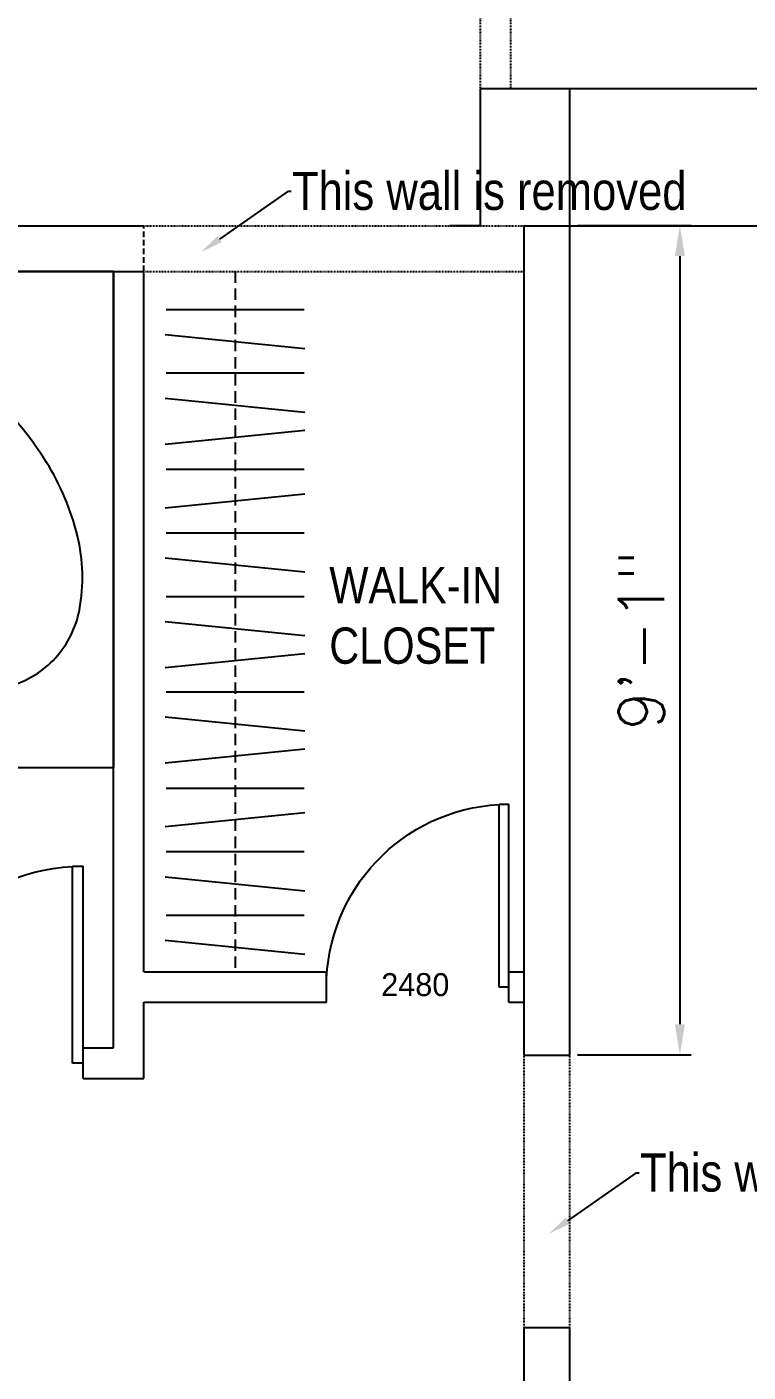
# Model space of a CAD drawing. Header units: inches. Extents: x -1842 to 12195, y -2228 to 2193.
# Drawn here: x 2379.4 to 2474.2, y 1007.2 to 1183.9 of the extents above; entities that cross this region are included whole.
import ezdxf
from ezdxf import colors
from ezdxf.entities.mleader import LeaderData, LeaderLine
from ezdxf.math import Vec2, Vec3

# ---------------------------------------------------------------- set-up
doc = ezdxf.new("R2010")
doc.units = ezdxf.units.IN
doc.header["$LTSCALE"] = 6
doc.header["$MEASUREMENT"] = 0
doc.linetypes.add('HIDDEN', pattern=[0.375, 0.25, -0.125])
doc.linetypes.add('HIDDEN2', pattern=[0.1875, 0.125, -0.0625])
for name, color, linetype in [('ARWALL', 7, 'HIDDEN'), ('BUILT-INS', 13, 'Continuous'), ('CABS', 23, 'Continuous'), ('Title Block', 7, 'Continuous'), ('TITLES', 3, 'Continuous'), ('windows', 4, 'Continuous')]:
    doc.layers.add(name, color=color, linetype=linetype)
doc.styles.add('HS-DESIGN-TTLB', font='GOTHIC.TTF')
doc.styles.add('Roman', font='romans')
doc.styles.get("Standard").update_dxf_attribs({"font": 'ARIALN.TTF'})
doc.dimstyles.new('LEADER1', dxfattribs={"dimscale": 0, "dimtxt": 6, "dimasz": 4, "dimexe": 1.5, "dimexo": 1, "dimgap": 1.5, "dimtad": 1, "dimdec": 0, "dimzin": 0, "dimdsep": 46, "dimlunit": 4, "dimtxsty": 'Roman', "dimcen": 0.125, "dimdle": 1.5, "dimclrd": 3, "dimclre": 3, "dimclrt": 3, "dimadec": 0, "dimazin": 0, "dimtfac": 1, "dimtdec": 0, "dimtofl": 0, "dimtmove": 2, "dimatfit": 3, "dimfxl": 1, "dimtolj": 1, "dimtzin": 0, "dimarcsym": 0})

# ---------------------------------------------------------------- blocks, each defined once
blk = doc.blocks.new('A$C5D6C675C')
for p, q in [((0, 1.1), (1.2, 1.1)), ((0, 1.1), (0, 0)), ((1.2, 1.1), (1.2, 0.55)), ((0.6, 0), (1.2, 0.55)), ((0, 0), (0.6, 0))]:
    blk.add_line(p, q)
blk.add_lwpolyline([(0.1712, 0.1268, 0.139889), (0.2876, 0.0686, 0.107118), (0.4663, 0.0735, 0.079812), (0.6439, 0.1486, 0.067459), (0.8218, 0.2967, 0.067459), (0.9539, 0.4868, 0.079812), (1.0133, 0.6702, 0.107118), (1.0027, 0.8487, 0.139889), (0.9345, 0.9596, 0.139889), (0.8181, 1.0178, 0.107118), (0.6394, 1.0129, 0.079812), (0.4618, 0.9378, 0.067459), (0.2839, 0.7897, 0.067459), (0.1518, 0.5996, 0.079812), (0.0924, 0.4162, 0.107118), (0.103, 0.2377, 0.139889)], format="xyb", close=True)
blk.add_circle((0.25, 0.225), 0.025)
blk = doc.blocks.new('door')
at = {"layer": 'windows'}
for p, q in [((9950.29, 7178.88), (9948.56, 7178.88)), ((9948.56, 7178.88), (9948.56, 7146.97)), ((9950.29, 7178.88), (9948.56, 7178.88)), ((9950.29, 7178.88), (9950.29, 7146.97)), ((9948.56, 7146.97), (9950.29, 7146.97))]:
    blk.add_line(p, q, dxfattribs=at)
blk.add_arc((9950.29, 7178.88), 31.9, 180, 266.8995, dxfattribs=at)
blk = doc.blocks.new('*D463')
at = {"color": 3, "lineweight": -2, "transparency": 16777216}
for p, q in [((2451.76, 1157.8), (2466.73, 1157.8)), ((2465.23, 1153.8), (2465.23, 1052.9)), ((2451.76, 1048.9), (2466.73, 1048.9))]:
    blk.add_line(p, q, dxfattribs=at)
at = {"color": 3, "transparency": 16777216}
for points in [[(2464.56, 1153.8), (2465.89, 1153.8), (2465.23, 1157.8)], [(2464.56, 1052.9), (2465.89, 1052.9), (2465.23, 1048.9)]]:
    blk.add_solid(points, dxfattribs=at)
at = {"layer": 'Defpoints', "color": 0, "transparency": 16777216}
for p in [(2450.76, 1157.8), (2450.76, 1048.9), (2465.23, 1048.9)]:
    blk.add_point(p, dxfattribs=at)
at = {"color": 3, "transparency": 16777216, "insert": (2460.16, 1103.35), "char_height": 6, "attachment_point": 5, "rotation": 90, "style": 'Roman'}
blk.add_mtext('\\A1;9\'-1"', dxfattribs=at)

msp = doc.modelspace()

# ---------------------------------------------------------------- linework, layer by layer
for p, q in [((2450.7554296, 1048.8123555), (2450.7554296, 1175.796174)), ((2444.7554296, 1048.8123555), (2444.7554296, 1157.796174)), ((2450.7554296, 1048.8123555), (2444.7554296, 1048.8123555)), ((2450.7554296, 1013.0278815), (2444.7554296, 1013.0278815))]:
    msp.add_line(p, q)
at = {"layer": 'ARWALL', "color": 1, "ltscale": 0.05}
for p, q in [((2442.9554296, 1299.796174), (2442.9554296, 1175.796174)), ((2438.9554296, 1289.796174), (2438.9554296, 1157.796174)), ((2394.7554296, 1157.796174), (2444.7554296, 1157.796174)), ((2394.7554296, 1151.796174), (2444.7554296, 1151.796174)), ((2444.7554296, 1013.0278815), (2444.7554296, 1048.8123555)), ((2450.7554296, 1013.0278815), (2450.7554296, 1048.8123555))]:
    msp.add_line(p, q, dxfattribs=at)
at = {"layer": 'ARWALL', "color": 1, "linetype": 'HIDDEN2'}
msp.add_line((2394.7554296, 1151.796174), (2394.7554296, 1157.796174), dxfattribs=at)
at = {"layer": 'ARWALL', "color": 7, "linetype": 'ByBlock'}
msp.add_line((2444.7554296, 1157.796174), (2696.7554296, 1157.796174), dxfattribs=at)
at = {"layer": 'BUILT-INS', "linetype": 'HIDDEN'}
msp.add_line((2406.7554296, 1151.796174), (2406.7554296, 1059.796174), dxfattribs=at)
at = {"layer": 'CABS'}
for p, q in [((2397.6679301, 1146.8015741), (2415.8429291, 1146.8015741)), ((2397.5761389, 1143.4994125), (2415.9347202, 1141.6648763)), ((2397.6679301, 1138.4544493), (2415.8429291, 1138.4544493)), ((2397.5761389, 1135.1522877), (2415.9347202, 1133.3177515)), ((2397.5761389, 1129.0983356), (2415.9347202, 1130.9328718)), ((2397.6679301, 1125.796174), (2415.8429291, 1125.796174)), ((2397.5761389, 1120.7512108), (2415.9347202, 1122.585747)), ((2397.6679301, 1117.4490492), (2415.8429291, 1117.4490492)), ((2397.5761389, 1114.1468876), (2415.9347202, 1112.3123514)), ((2397.6679301, 1109.1019244), (2415.8429291, 1109.1019244)), ((2397.5761389, 1105.7997629), (2415.9347202, 1103.9652266)), ((2397.5761389, 1099.7458107), (2415.9347202, 1101.5803469)), ((2397.6679301, 1096.585747), (2415.8429291, 1096.585747)), ((2397.5761389, 1093.2835855), (2415.9347202, 1091.4490492)), ((2397.5761389, 1087.2296333), (2415.9347202, 1089.0641695)), ((2397.6679301, 1083.9274717), (2415.8429291, 1083.9274717)), ((2397.5761389, 1078.8825085), (2415.9347202, 1080.7170448)), ((2397.6679301, 1075.5803469), (2415.8429291, 1075.5803469)), ((2397.5761389, 1072.2781854), (2415.9347202, 1070.4436491)), ((2397.6679301, 1067.2332222), (2415.8429291, 1067.2332222)), ((2397.5761389, 1063.9310606), (2415.9347202, 1062.0965243))]:
    msp.add_line(p, q, dxfattribs=at)
at = {"layer": 'Title Block'}
for p, q in [((2438.9554296, 1175.796174), (2702.7554296, 1175.796174)), ((2438.9554296, 1175.796174), (2438.9554296, 1157.796174)), ((2438.9554296, 1161.796174), (2438.9554296, 1157.796174)), ((2338.9554296, 1157.796174), (2394.7554296, 1157.796174)), ((2438.9554296, 1157.796174), (2434.9554296, 1157.796174)), ((2338.9554296, 1151.796174), (2394.7554296, 1151.796174)), ((2390.7554296, 1049.796174), (2390.7554296, 1151.796174)), ((2394.7554296, 1059.796174), (2394.7554296, 1151.796174)), ((2394.7554296, 1059.796174), (2418.7554296, 1059.796174)), ((2418.7554296, 1055.796174), (2418.7554296, 1059.796174)), ((2442.7554296, 1055.796174), (2442.7554296, 1059.796174)), ((2442.7554296, 1059.796174), (2444.7554296, 1059.796174)), ((2394.7554296, 1055.796174), (2418.7554296, 1055.796174)), ((2394.7554296, 1045.796174), (2394.7554296, 1055.796174)), ((2442.7554296, 1055.796174), (2444.7554296, 1055.796174)), ((2386.7554296, 1045.796174), (2386.7554296, 1049.796174)), ((2386.7554296, 1049.796174), (2390.7554296, 1049.796174)), ((2386.7554296, 1045.796174), (2394.7554296, 1045.796174)), ((2444.7554296, 839.196174), (2444.7554296, 1013.0278815)), ((2450.7554296, 833.196174), (2450.7554296, 1013.0278815))]:
    msp.add_line(p, q, dxfattribs=at)

# ---------------------------------------------------------------- block references
at = {"layer": 'CABS', "xscale": 54.32621164492499, "yscale": 54.32621164492499, "zscale": 54.32621164492499, "rotation": 270}
msp.add_blockref('A$C5D6C675C', (2330.9965962, 1151.7961757), dxfattribs=at)
at = {"layer": 'TITLES', "rotation": 180}
for p, xscale, yscale, zscale in [((-5044.0773462, 6459.3529893), -0.7524237795023907, 0.7524237795023907, 0.7524237795023907), ((-5684.8738543, 6871.2685921), -0.8111956009193224, 0.8111956009193224, 0.8111956009193224)]:
    msp.add_blockref('door', p, dxfattribs=dict(at, xscale=xscale, yscale=yscale, zscale=zscale))

# ---------------------------------------------------------------- texts
at = {"insert": (2419.1350771, 1112.9564725), "char_height": 4.76054208, "width": 28.741858457, "attachment_point": 1}
msp.add_mtext('\\A1;WALK-IN\\PCLOSET', dxfattribs=at)
at = {"layer": 'Title Block', "insert": (2425.9638443, 1059.6179293), "char_height": 3.0096, "width": 43.611515527, "attachment_point": 1, "style": 'HS-DESIGN-TTLB'}
msp.add_mtext('2480', dxfattribs=at)

# ---------------------------------------------------------------- dimensions: what is measured, and where the dimension line sits
dim = msp.add_linear_dim(base=(2465.2272789, 1048.8950025), p1=(2450.7554296, 1157.796174), p2=(2450.7554296, 1048.8950025), angle=90, dimstyle='LEADER1', override={"dimscale": 1})
dim.commit()
dim.dimension.update_dxf_attribs({"geometry": '*D463', "text_midpoint": (2460.1558503, 1103.3455883)})

# ---------------------------------------------------------------- leaders
ml = msp.add_multileader_mtext('Standard')
ml.set_content('This wall is removed', color=256)
ml.set_leader_properties()
ml.build(insert=Vec2(0, 0))
ml.multileader.update_dxf_attribs({"dogleg_length": 0.36, "arrow_head_size": 3})
ctx = ml.context
ctx.base_point, ctx.char_height, ctx.arrow_head_size, ctx.landing_gap_size, ctx.plane_origin = Vec3(2414.1285767, 1162.3254532), 5, 3, 0.09, Vec3(2402.2685767, 1154.3254532)
notes = []
notes.append((ctx, [(0, (1, 1, 0), (2413.7685767, 1162.3254532), (1, 0), 0.36, [(0, [(2402.2685767, 1154.3254532)], 0, [])])]))
ctx.mtext.insert, ctx.mtext.flow_direction = Vec3(2414.2185767, 1164.8663808), 5
ml = msp.add_multileader_mtext('Standard')
ml.set_content('This wall is removed', color=256)
ml.set_leader_properties()
ml.build(insert=Vec2(0, 0))
ml.multileader.update_dxf_attribs({"dogleg_length": 0.36, "arrow_head_size": 3})
ctx = ml.context
ctx.base_point, ctx.char_height, ctx.arrow_head_size, ctx.landing_gap_size, ctx.plane_origin = Vec3(2459.8913336, 1033.390443), 5, 3, 0.09, Vec3(2448.0313336, 1025.390443)
notes.append((ctx, [(0, (1, 1, 0), (2459.5313336, 1033.390443), (1, 0), 0.36, [(0, [(2448.0313336, 1025.390443)], 0, [])])]))
ctx.mtext.insert, ctx.mtext.flow_direction = Vec3(2459.9813336, 1035.9313707), 5
for ctx, leaders in notes:
    for number, flags, end, landing, length, lines in leaders:
        leader = LeaderData()
        leader.index, (leader.has_last_leader_line, leader.has_dogleg_vector, leader.attachment_direction) = number, flags
        leader.last_leader_point, leader.dogleg_vector, leader.dogleg_length = Vec3(end), Vec3(landing), length
        for number, points, colour, breaks in lines:
            line = LeaderLine()
            line.index, line.vertices, line.color, line.breaks = number, Vec3.list(points), colors.encode_raw_color(colour), breaks
            leader.lines.append(line)
        ctx.leaders.append(leader)

doc.saveas('drawing.dxf')
